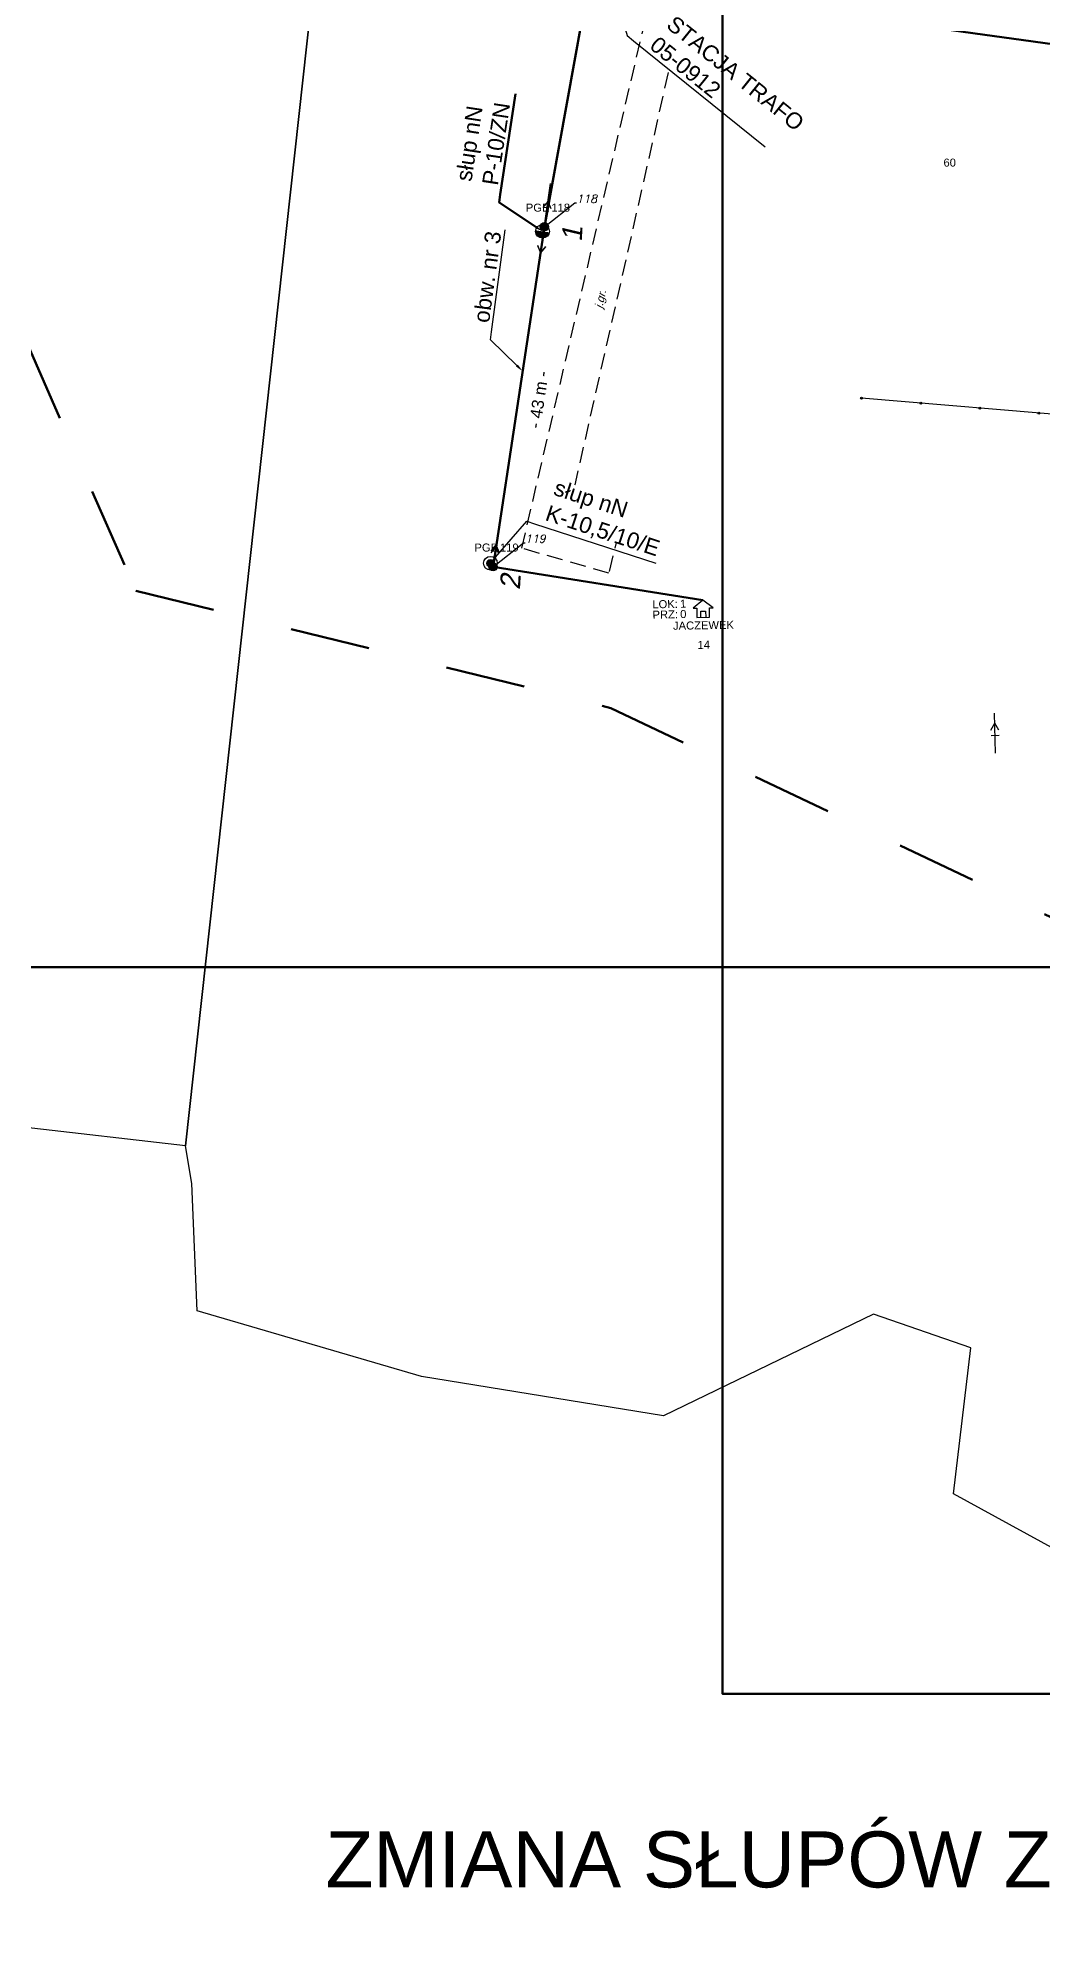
# Model space of a CAD drawing. Header units: metres. Extents: x 7542702 to 7555152, y 5804026 to 5815503.
# Drawn here: x 7549768 to 7549893.5, y 5805554.5 to 5805792.5 of the extents above; entities that cross this region are included whole.
import ezdxf
from ezdxf import colors
from ezdxf.entities.mleader import LeaderData, LeaderLine
from ezdxf.enums import TextEntityAlignment as Align
from ezdxf.math import Vec2, Vec3

# ---------------------------------------------------------------- set-up
doc = ezdxf.new("R2010")
doc.units = ezdxf.units.M
for name, pattern in [('4001', [0]), ('4002', [2, 1, -1]), ('4003', [3, 2, -1])]:
    doc.linetypes.add(name, pattern=pattern)
doc.layers.add('!tele', color=30, linetype='Continuous', lineweight=50, plot=False)
doc.layers.add('!UWAGI_JK', color=21, linetype='Continuous', lineweight=50, plot=False)
for name, color, linetype, lineweight in [('!trafo', 6, '4002', 50), ('_KABEL_ABONENCKI_NAPOWIETRZNY', 104, 'Continuous', 50), ('_numery slupow etap 4 cz. 2', 7, 'Continuous', 40), ('_PA_OPCJONALNE', 1, 'Continuous', 30), ('_SIEC_NAPOWIETRZNA', 5, 'Continuous', 50), ('_SLUP_DZIERZAWIONY_ENERGETYCZNY', 1, 'Continuous', 30)]:
    doc.layers.add(name, color=color, linetype=linetype, lineweight=lineweight)
for name, color, linetype in [('_MM opisy', 7, 'Continuous'), ('_MM slupy', 5, 'Continuous'), ('_mm trafo', 3, 'Continuous'), ('Drogi', 135, 'Continuous'), ('Dzialki', 165, 'Continuous'), ('Linie_napowietrzne', 184, 'Continuous'), ('makro-numeracja-punktow', 7, 'Continuous'), ('Ogrodzenia', 184, 'Continuous'), ('SYSTEM', 250, 'Continuous')]:
    doc.layers.add(name, color=color, linetype=linetype)
doc.layers.add('DIM', color=7, linetype='Continuous', plot=False)
doc.styles.add('DYN_DIM', font='arial.ttf')
doc.styles.add('GeodText', font='romans.shx', dxfattribs={"oblique": 14.323945})
doc.styles.get("Standard").update_dxf_attribs({"font": 'arial.ttf'})
doc.dimstyles.new('opis linie', dxfattribs={"dimtxt": 1.5, "dimasz": 0.18, "dimexe": 0.18, "dimexo": 0.0625, "dimgap": 2.5, "dimtad": 4, "dimdec": 0, "dimzin": 0, "dimdsep": 46, "dimtxsty": 'Standard', "dimcen": 0.09, "dimse1": 1, "dimse2": 1, "dimsd1": 1, "dimsd2": 1, "dimclrt": 256, "dimadec": 0, "dimazin": 0, "dimtfac": 1, "dimtdec": 0, "dimtofl": 0, "dimtmove": 0, "dimatfit": 3, "dimfxl": 1, "dimtfill": 1, "dimtolj": 1, "dimtzin": 0, "dimarcsym": 0})
doc.dimstyles.get("Standard").update_dxf_attribs({"dimtxt": 0.18, "dimasz": 0.18, "dimexe": 0.18, "dimexo": 0.0625, "dimgap": 0.09, "dimtad": 0, "dimtih": 1, "dimtoh": 1, "dimdec": 4, "dimzin": 0, "dimdsep": 46, "dimtxsty": 'Standard', "dimcen": 0.09, "dimadec": 0, "dimazin": 0, "dimtfac": 1, "dimtdec": 4, "dimtofl": 0, "dimtmove": 0, "dimatfit": 3, "dimfxl": 1, "dimtolj": 1, "dimtzin": 0, "dimarcsym": 0})

# ---------------------------------------------------------------- blocks, each defined once
blk = doc.blocks.new('1281')
at = {"layer": 'Ogrodzenia', "color": 184, "linetype": 'Continuous'}
for radius in [0.24, 0.16, 0.08]:
    blk.add_circle((0, 0), radius, dxfattribs=at)
blk = doc.blocks.new('1361')
at = {"layer": 'Linie_napowietrzne', "color": 184, "linetype": 'Continuous'}
blk.add_circle((0, 0), 0.5, dxfattribs=at)
blk = doc.blocks.new('ADRES')
for points in [[(0.79, -2.15), (0.79, -2.15), (0.79, -0.99), (1.24, -0.99), (0, 0), (-1.24, -0.99), (-0.79, -0.99), (-0.79, -2.15), (0.79, -2.15), (0.79, -2.15)], [(-0.31, -2.15), (-0.31, -1.4), (0.31, -1.4), (0.31, -2.15)]]:
    blk.add_lwpolyline(points)
at = {"color": 212, "insert": (-3.15, -0.43), "char_height": 1, "width": 1e-16, "attachment_point": 6}
blk.add_mtext('LOK:  ', dxfattribs=at)
at = {"color": 4, "insert": (-3.15, -1.72), "char_height": 1, "width": 1e-16, "attachment_point": 6}
blk.add_mtext('PRZ: ', dxfattribs=at)
at = {"color": 7}
for tag, flags, p in [('ID_OBSZARU', 13, (29.07, 23.06)), ('WOJEWODZTWO', 13, (23.29, 19.95)), ('POWIAT', 13, (29.07, 18.51)), ('GMINA', 13, (29.07, 16.8)), ('TERC', 13, (29.07, 15.22)), ('SIMC', 13, (29.07, 13.42)), ('ULIC', 13, (29.07, 11.76)), ('SZEROKOSC_GEOGRAFICZNA', 13, (18.71, 10.18)), ('DLUGOSC_GEOGRAFICZNA', 13, (29.07, 8.25)), ('KATEGORIA_STAWKI_JEDNOSTKOWEJ_100', 13, (29.07, 4.77)), ('KWOTA_STAWKI_JEDNOSTKOWEJ_100', 13, (29.07, 2.89)), ('DOFINANSOWANIE_95', 13, (29.07, 0.87)), ('MIEJSCOWOSC', 12, (0, -3.65)), ('ULICA', 12, (0, -4.88)), ('NR_PORZADKOWY', 12, (0, -6.09))]:
    blk.add_attdef(tag, text='', height=1, dxfattribs=dict(at, flags=flags)).set_placement(p, align=Align.CENTER)
at = {"color": 1}
for tag, flags, p in [('ID_PA', 5, (29.07, 21.57)), ('RODZAJ_OBIEKTU', 5, (29.07, 6.63)), ('ZAPAS', 13, (29.07, -2.62))]:
    blk.add_attdef(tag, text='', height=1, dxfattribs=dict(at, flags=flags)).set_placement(p, align=Align.CENTER)
at = {"color": 212, "flags": 12}
blk.add_attdef('LICZBA_LOKALI', text='', height=1, dxfattribs=at).set_placement((-2.88, -0.43), align=Align.MIDDLE_LEFT)
at = {"color": 150, "flags": 12}
for tag, p in [('MUFA', (1.78, -0.93)), ('NUMER_WLOKNA', (1.86, -2.2))]:
    blk.add_attdef(tag, p, '', height=1, dxfattribs=at)
at = {"color": 7, "style": 'DYN_DIM', "flags": 13}
blk.add_attdef('ODC_FUNKCJONALNY', text='', height=1, dxfattribs=at).set_placement((29.07, -1.01), align=Align.CENTER)
at = {"color": 4, "flags": 12}
blk.add_attdef('LICZBA_SED_W_DANYM_PA', text='', height=1, dxfattribs=at).set_placement((-2.88, -1.72), align=Align.MIDDLE_LEFT)
blk = doc.blocks.new('1047')
at = {"layer": 'SYSTEM', "color": 250, "linetype": 'Continuous'}
blk.add_line((0, 1), (0, 11), dxfattribs=at)
blk = doc.blocks.new('1045')
at = {"layer": 'SYSTEM', "color": 250, "linetype": 'Continuous'}
for p, q in [((0, 1), (0, 11)), ((-1, 6.8), (0, 8.5)), ((-1, 5.5), (1, 5.5)), ((1, 6.8), (0, 8.5))]:
    blk.add_line(p, q, dxfattribs=at)
blk = doc.blocks.new('1046')
at = {"layer": 'SYSTEM', "color": 250, "linetype": 'Continuous'}
for p, q in [((0, 1), (0, 11)), ((-1, 4.8), (0, 6.5)), ((1, 4.8), (0, 6.5))]:
    blk.add_line(p, q, dxfattribs=at)
blk = doc.blocks.new('SLUP_DZIERZAWIONY')
h = blk.add_hatch(color=256)
h.dxf.hatch_style = 1
h.paths.add_polyline_path([(0.53, 0, 1), (-0.53, 0, 1)])
at = {"lineweight": 30}
blk.add_circle((0, 0), 0.527, dxfattribs=at)
at = {"color": 7, "flags": 12}
blk.add_attdef('WLASCICIEL', text='', height=1, dxfattribs=at).set_placement((0.63, 1.89), align=Align.RIGHT)
at = {"color": 7, "style": 'DYN_DIM', "flags": 13}
blk.add_attdef('ODC_FUNKCJONALNY', text='', height=1, dxfattribs=at).set_placement((0.36, 3.33), align=Align.CENTER)
at = {"color": 7, "flags": 12}
blk.add_attdef('SLUP_NUMER', (0.87, 1.89), '', height=1, dxfattribs=at)
blk.add_attdef('TYP', text='', height=1, dxfattribs=at).set_placement((0, -2.82), align=Align.CENTER)
blk = doc.blocks.new('ZN')
at = {"layer": '_MM slupy', "transparency": 33554687}
h = blk.add_hatch(color=256, dxfattribs=at)
h.dxf.hatch_style = 1
h.paths.add_polyline_path([(0, -0.86), (0, 0.86, 1)])
at = {"layer": '_MM slupy'}
blk.add_circle((0, 0), 0.857, dxfattribs=at)
blk = doc.blocks.new('E')
at = {"layer": '_MM slupy'}
h = blk.add_hatch(color=256, dxfattribs=at)
h.dxf.hatch_style = 1
h.paths.add_polyline_path([(0.27, 0.37, 1), (-0.27, -0.37, 1)])
for radius in [0.857, 0.457]:
    blk.add_circle((0, 0), radius, dxfattribs=at)
blk = doc.blocks.new('*D169')
at = {"layer": 'Defpoints', "color": 0}
for p in [(7549831.23, 5805768.93), (7549824.07, 5805726.57), (7549824.81, 5805726.46)]:
    blk.add_point(p, dxfattribs=at)
at = {"layer": 'DIM', "insert": (7549830.51, 5805747.32), "char_height": 1.5, "attachment_point": 5, "rotation": 81.4024, "bg_fill": 3, "box_fill_scale": 1.1, "bg_fill_color": 9, "bg_fill_true_color": 13158600, "bg_fill_transparency": 0}
blk.add_mtext('\\A1;- 43 m -', dxfattribs=at)
blk = doc.blocks.new('q')
at = {"layer": '_MM slupy'}
blk.add_blockref('ZN', (0, 0), dxfattribs=at)
at = {"layer": '_MM opisy'}
ml = blk.add_multileader_mtext('Standard', dxfattribs=at)
ml.set_content('\\pxql;słup nN\\PP-10/ZN', color=256)
ml.set_leader_properties()
ml.build(insert=Vec2(0, 0))
ml.multileader.update_dxf_attribs({"has_text_frame": 1, "text_left_attachment_type": 5, "text_right_attachment_type": 5, "dogleg_length": 1, "arrow_head_size": 1})
ctx = ml.context
ctx.base_point, ctx.char_height, ctx.arrow_head_size, ctx.landing_gap_size, ctx.plane_origin = Vec3(3.75, 5.9), 2, 1, 1, Vec3(1.72, -1.42)
ctx.left_attachment, ctx.right_attachment = 5, 5
notes = []
notes.append((ctx, [(0, (1, 1, 0), (2.75, 5.9), (1, 0), 1, [(0, [(0, 0), (2.75, 5.9)], 0, [])])]))
ctx.mtext.insert, ctx.mtext.flow_direction = Vec3(4.75, 11.7), 5
ctx.mtext.has_bg_fill, ctx.mtext.bg_color, ctx.mtext.bg_scale_factor, ctx.mtext.bg_transparency, ctx.mtext.use_window_bg_color = 1, -1023410175, 1, 0, 1
for ctx, leaders in notes:
    for number, flags, end, landing, length, lines in leaders:
        leader = LeaderData()
        leader.index, (leader.has_last_leader_line, leader.has_dogleg_vector, leader.attachment_direction) = number, flags
        leader.last_leader_point, leader.dogleg_vector, leader.dogleg_length = Vec3(end), Vec3(landing), length
        for number, points, colour, breaks in lines:
            line = LeaderLine()
            line.index, line.vertices, line.color, line.breaks = number, Vec3.list(points), colors.encode_raw_color(colour), breaks
            leader.lines.append(line)
        ctx.leaders.append(leader)

msp = doc.modelspace()

# ---------------------------------------------------------------- linework, layer by layer
at = {"layer": '!tele'}
msp.add_lwpolyline([(7549831.23, 5805768.93), (7549824.81, 5805726.46)], dxfattribs=at)
at = {"layer": '!trafo', "ltscale": 10}
msp.add_lwpolyline([(7549210.97, 5805971.74), (7549186.51, 5805890.92), (7549758.63, 5805772.48), (7549780.18, 5805723.46), (7549839.54, 5805708.8), (7550034.64, 5805616.04), (7550225.72, 5805531.11), (7550299.47, 5805504.29), (7550434.68, 5805495.35), (7550436.91, 5805580.28), (7550233.54, 5805622.74), (7550079.34, 5805684.2), (7550017.88, 5805761.3), (7549901, 5805869.43)], close=True, dxfattribs=at)
at = {"layer": '_KABEL_ABONENCKI_NAPOWIETRZNY'}
msp.add_lwpolyline([(7549851.04, 5805722.29), (7549824.81, 5805726.46), (7549831.23, 5805768.93), (7549836.82, 5805799.78)], dxfattribs=at)
at = {"layer": '_SIEC_NAPOWIETRZNA'}
for points in [[(7549802.71, 5805806.8), (7549836.83, 5805799.78), (7549898.63, 5805791.2), (7549932.8, 5805802.18)], [(7549836.82, 5805799.78), (7549831.23, 5805768.93), (7549831.23, 5805768.93)], [(7549831.23, 5805768.93), (7549831.23, 5805768.93), (7549824.81, 5805726.46)]]:
    msp.add_lwpolyline(points, dxfattribs=at)
at = {"layer": 'Drogi', "color": 8, "linetype": '4003'}
for p, q in [((7549828.4, 5805728.76), (7549843.64, 5805793.95)), ((7549848.02, 5805794.04), (7549834.2, 5805733.07)), ((7549834.2, 5805733.07), (7549840.5, 5805730.73)), ((7549840.5, 5805730.73), (7549839.28, 5805725.65)), ((7549839.28, 5805725.65), (7549828.4, 5805728.76))]:
    msp.add_line(p, q, dxfattribs=at)
at = {"layer": 'Dzialki'}
for p, q in [((7549786.41, 5805654.11), (7549802.06, 5805796.33)), ((7549802.06, 5805796.33), (7549786.41, 5805654.11)), ((7549786.41, 5805654.11), (7549766.09, 5805656.43)), ((7549787.19, 5805649.41), (7549786.41, 5805654.11)), ((7549787.84, 5805633.49), (7549787.19, 5805649.41)), ((7549815.87, 5805625.28), (7549787.84, 5805633.49)), ((7549872.35, 5805633.07), (7549846.09, 5805620.36)), ((7549884.52, 5805628.84), (7549872.35, 5805633.07)), ((7549882.33, 5805610.63), (7549884.52, 5805628.84)), ((7549846.09, 5805620.36), (7549815.87, 5805625.28)), ((7549898.53, 5805601.76), (7549882.33, 5805610.63))]:
    msp.add_line(p, q, dxfattribs=at)
at = {"layer": 'Ogrodzenia', "color": 184, "linetype": '4001'}
msp.add_line((7549900.41, 5805745.03), (7549870.85, 5805747.5), dxfattribs=at)

# ---------------------------------------------------------------- block references
at = {"layer": '_PA_OPCJONALNE'}
ref = msp.add_blockref('ADRES', (7549851.04, 5805722.29), dxfattribs=dict(at, rotation=1))
ref.add_attrib('MIEJSCOWOSC', 'JACZEWEK', dxfattribs={"layer": '0', "color": 7, "height": 1, "rotation": 1, "flags": 12}).set_placement((7549851.11, 5805718.64), align=Align.CENTER)
ref.add_attrib('NR_PORZADKOWY', '14', dxfattribs={"layer": '0', "color": 7, "height": 1, "rotation": 1, "flags": 12}).set_placement((7549851.15, 5805716.2), align=Align.CENTER)
ref.add_attrib('LICZBA_LOKALI', '1', (7549848.18, 5805721.33), dxfattribs={"layer": '0', "color": 212, "height": 1, "rotation": 1, "flags": 12})
ref.add_attrib('LICZBA_SED_W_DANYM_PA', '0', (7549848.2, 5805720.04), dxfattribs={"layer": '0', "color": 4, "height": 1, "rotation": 1, "flags": 12})
at = {"layer": '_SLUP_DZIERZAWIONY_ENERGETYCZNY'}
for p, values in [((7549831.23, 5805768.93), {'WLASCICIEL': 'PGE', 'SLUP_NUMER': '118'}), ((7549824.81, 5805726.46), {'WLASCICIEL': 'PGE', 'SLUP_NUMER': '119'})]:
    msp.add_blockref('SLUP_DZIERZAWIONY', p, dxfattribs=at).add_auto_attribs(values)
at = {"layer": 'Linie_napowietrzne', "color": 1, "xscale": 0.5, "yscale": 0.5, "zscale": 0.5}
for name, p, rotation in [('1046', (7549831.22, 5805768.88), 351.7946899999999), ('1047', (7549831.22, 5805768.88), 351.7946899999999), ('1046', (7549831.23, 5805768.93), 171.402406), ('1046', (7549831.22, 5805768.88), 171.402413), ('1047', (7549831.22, 5805768.88), 171.402413), ('1047', (7549831.23, 5805768.93), 171.402406), ('1046', (7549824.7, 5805725.74), 351.402413), ('1046', (7549824.73, 5805725.96), 351.402406), ('1047', (7549824.7, 5805725.74), 351.402413), ('1047', (7549824.73, 5805725.96), 351.402406), ('1045', (7549887.61, 5805702.64), 1.454007999999987), ('1047', (7549887.61, 5805702.64), 1.454007999999987)]:
    msp.add_blockref(name, p, dxfattribs=dict(at, rotation=rotation))
at = {"layer": 'Linie_napowietrzne', "color": 184, "xscale": 0.5, "yscale": 0.5, "zscale": 0.5}
msp.add_blockref('1361', (7549831.23, 5805768.93), dxfattribs=at)
msp.add_blockref('1361', (7549831.23, 5805768.93), dxfattribs=at)
at = {"layer": 'Ogrodzenia', "color": 184, "xscale": 0.5, "yscale": 0.5, "zscale": 0.5}
for p in [(7549870.85, 5805747.5), (7549878.24, 5805746.88), (7549885.63, 5805746.26), (7549893.02, 5805745.64)]:
    msp.add_blockref('1281', p, dxfattribs=at)

# ---------------------------------------------------------------- texts
at = {"layer": '!UWAGI_JK'}
msp.add_text('ZMIANA SŁUPÓW ZEJŚCIE ZE SŁUPA NA DZIAŁCE 153 DO SPRAWDZENIA', height=7, dxfattribs=at).set_placement((7549803.88, 5805561.44))
at = {"layer": 'Drogi', "color": 8, "oblique": 15}
msp.add_text('j.gr.', height=1, rotation=77.2286, dxfattribs=at).set_placement((7549838.46, 5805758.66))
at = {"layer": 'Dzialki'}
msp.add_text('60', height=1, dxfattribs=at).set_placement((7549881.09, 5805776.45))
at = {"layer": 'makro-numeracja-punktow', "color": 6, "char_height": 1, "attachment_point": 7, "line_spacing_factor": 0.8, "style": 'GeodText'}
for s, insert in [('118', (7549835.23, 5805771.93)), ('119', (7549828.81, 5805729.46))]:
    msp.add_mtext(s, dxfattribs=dict(at, insert=insert))

# ---------------------------------------------------------------- leaders
at = {"layer": 'makro-numeracja-punktow', "color": 6, "has_arrowhead": 0, "annotation_type": 0, "has_hookline": 1, "hookline_direction": 0}
for points, text_width in [([(7549831.23, 5805768.93), (7549835.05, 5805771.93), (7549835.23, 5805771.93)], 2.39), ([(7549824.81, 5805726.46), (7549828.63, 5805729.46), (7549828.81, 5805729.46)], 2.35)]:
    msp.add_leader(points, dimstyle='Standard', dxfattribs=dict(at, text_width=text_width))

# ---------------------------------------------------------------- next in the draw order: block references
at = {"layer": '!tele', "rotation": 81.40240581521961}
msp.add_blockref('q', (7549830.99, 5805768.36), dxfattribs=at)

# ---------------------------------------------------------------- next in the draw order: leaders
at = {"layer": '_MM opisy'}
ml = msp.add_multileader_mtext('Standard', dxfattribs=at)
ml.set_content('\\pxql;słup nN\\PK-10,5/10/E', color=256)
ml.set_leader_properties()
ml.build(insert=Vec2(0, 0))
ml.multileader.update_dxf_attribs({"has_text_frame": 1, "text_left_attachment_type": 5, "text_right_attachment_type": 5, "dogleg_length": 1, "arrow_head_size": 1})
ctx = ml.context
ctx.base_point, ctx.char_height, ctx.arrow_head_size, ctx.landing_gap_size, ctx.plane_origin, ctx.plane_x_axis, ctx.plane_y_axis = Vec3(7549829.99, 5805731.83), 2, 1, 1, Vec3(7549825.67, 5805725.01), Vec3(0.95073, -0.310021), Vec3(0.310021, 0.95073)
ctx.left_attachment, ctx.right_attachment = 5, 5
notes = []
notes.append((ctx, [(0, (1, 1, 0), (7549829.04, 5805732.14), (0.95073, -0.310021), 1, [(0, [(7549824.48, 5805726.89), (7549829.04, 5805732.14)], 0, [])])]))
ctx.mtext.insert, ctx.mtext.text_direction, ctx.mtext.flow_direction = Vec3(7549832.86, 5805737.38), Vec3(0.95073, -0.310021), 5
ctx.mtext.has_bg_fill, ctx.mtext.bg_color, ctx.mtext.bg_scale_factor, ctx.mtext.bg_transparency, ctx.mtext.use_window_bg_color = 1, -1023410175, 1, 0, 1
at = {"layer": '_mm trafo', "color": 3}
ml = msp.add_multileader_mtext('Standard', dxfattribs=at)
ml.set_content('STACJA TRAFO\\P05-0912', color=3)
ml.set_leader_properties()
ml.build(insert=Vec2(0, 0))
ml.multileader.update_dxf_attribs({"has_text_frame": 1, "text_left_attachment_type": 5, "text_right_attachment_type": 5, "dogleg_length": 1, "arrow_head_size": 1.5})
ctx = ml.context
ctx.base_point, ctx.char_height, ctx.arrow_head_size, ctx.plane_origin, ctx.plane_x_axis, ctx.plane_y_axis = Vec3(7549842.37, 5805792.18), 2, 1.5, Vec3(7549820.44, 5805780.07), Vec3(0.778599, -0.627521), Vec3(0.627521, 0.778599)
ctx.left_attachment, ctx.right_attachment, ctx.attachment_type = 5, 5, 2
notes.append((ctx, [(0, (1, 1, 0), (7549841.59, 5805792.81), (0.778599, -0.627521), 1, [(0, [(7549837.63, 5805805.84)], 0, [])])]))
ctx.mtext.insert, ctx.mtext.text_direction, ctx.mtext.rotation, ctx.mtext.flow_direction = Vec3(7549847.58, 5805795.46), Vec3(0.778599, -0.627521), 6.129723, 5
ctx.mtext.has_bg_fill, ctx.mtext.bg_color, ctx.mtext.bg_scale_factor, ctx.mtext.bg_transparency, ctx.mtext.use_window_bg_color = 1, -1073741824, 1, 0, 1
for ctx, leaders in notes:
    for number, flags, end, landing, length, lines in leaders:
        leader = LeaderData()
        leader.index, (leader.has_last_leader_line, leader.has_dogleg_vector, leader.attachment_direction) = number, flags
        leader.last_leader_point, leader.dogleg_vector, leader.dogleg_length = Vec3(end), Vec3(landing), length
        for number, points, colour, breaks in lines:
            line = LeaderLine()
            line.index, line.vertices, line.color, line.breaks = number, Vec3.list(points), colors.encode_raw_color(colour), breaks
            leader.lines.append(line)
        ctx.leaders.append(leader)

# ---------------------------------------------------------------- next in the draw order: linework, layer by layer
at = {"layer": 'Defpoints', "color": 4, "lineweight": 70}
msp.add_lwpolyline([(7549853.47, 5805869.03), (7550245.98, 5805869.03), (7550245.98, 5805585.63), (7549853.47, 5805585.63)], close=True, dxfattribs=at)

# ---------------------------------------------------------------- next in the draw order: block references
at = {"rotation": 341.9395280642286}
msp.add_blockref('E', (7549824.48, 5805726.89), dxfattribs=at)

# ---------------------------------------------------------------- next in the draw order: dimensions: what is measured, and where the dimension line sits
at = {"layer": 'DIM'}
dim = msp.add_aligned_dim(p1=(7549831.23, 5805768.93), p2=(7549824.81, 5805726.46), distance=-0.75, dimstyle='opis linie', override={"dimpost": '- <> m -'}, dxfattribs=at)
dim.commit()
dim.dimension.update_dxf_attribs({"geometry": '*D169', "text_midpoint": (7549830.51, 5805747.32)})

# ---------------------------------------------------------------- next in the draw order: texts
at = {"layer": '_numery slupow etap 4 cz. 2', "oblique": 10}
msp.add_text('2', height=2.5, rotation=86.6845, dxfattribs=at).set_placement((7549828.17, 5805723.52))

# ---------------------------------------------------------------- next in the draw order: leaders
at = {"layer": '_MM opisy', "color": 1}
ml = msp.add_multileader_mtext('Standard', dxfattribs=at)
ml.set_content('\\pxql;obw. nr 3', color=1)
ml.set_leader_properties()
ml.build(insert=Vec2(0, 0))
ml.multileader.update_dxf_attribs({"has_text_frame": 1, "text_left_attachment_type": 5, "text_right_attachment_type": 5, "dogleg_length": 1, "arrow_head_size": 1})
ctx = ml.context
ctx.base_point, ctx.char_height, ctx.arrow_head_size, ctx.landing_gap_size, ctx.plane_origin, ctx.plane_x_axis, ctx.plane_y_axis = Vec3(7549824.62, 5805755.79), 2, 1, 1, Vec3(7549831.6, 5805752.79), Vec3(0.134456, 0.99092), Vec3(-0.99092, 0.134456)
ctx.left_attachment, ctx.right_attachment = 5, 5
notes = []
notes.append((ctx, [(0, (1, 1, 0), (7549824.48, 5805754.8), (0.134456, 0.99092), 1, [(0, [(7549828.51, 5805750.89), (7549824.48, 5805754.8)], 0, [])])]))
ctx.mtext.insert, ctx.mtext.text_direction, ctx.mtext.flow_direction = Vec3(7549822.33, 5805757.11), Vec3(0.134456, 0.99092), 5
ctx.mtext.has_bg_fill, ctx.mtext.bg_color, ctx.mtext.bg_scale_factor, ctx.mtext.bg_transparency, ctx.mtext.use_window_bg_color = 1, -1023410175, 1, 0, 1
for ctx, leaders in notes:
    for number, flags, end, landing, length, lines in leaders:
        leader = LeaderData()
        leader.index, (leader.has_last_leader_line, leader.has_dogleg_vector, leader.attachment_direction) = number, flags
        leader.last_leader_point, leader.dogleg_vector, leader.dogleg_length = Vec3(end), Vec3(landing), length
        for number, points, colour, breaks in lines:
            line = LeaderLine()
            line.index, line.vertices, line.color, line.breaks = number, Vec3.list(points), colors.encode_raw_color(colour), breaks
            leader.lines.append(line)
        ctx.leaders.append(leader)

# ---------------------------------------------------------------- next in the draw order: linework, layer by layer
at = {"layer": 'Defpoints', "color": 4, "lineweight": 70}
msp.add_lwpolyline([(7549521.03, 5805959.82), (7549913.54, 5805959.82), (7549913.54, 5805676.42), (7549521.03, 5805676.42)], close=True, dxfattribs=at)

# ---------------------------------------------------------------- next in the draw order: texts
at = {"layer": '_numery slupow etap 4 cz. 2', "oblique": 10}
msp.add_text('1', height=2.5, rotation=86.6845, dxfattribs=at).set_placement((7549835.89, 5805767.02))

doc.saveas('drawing.dxf')
